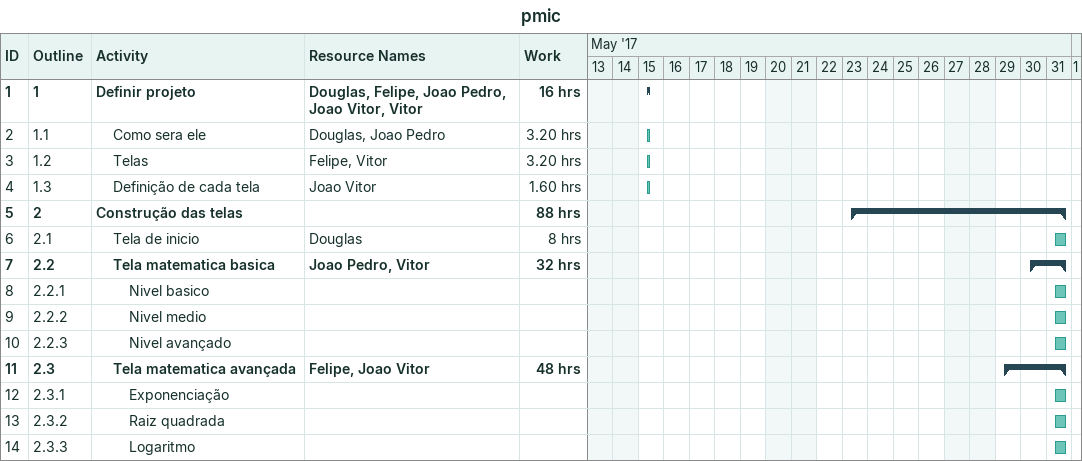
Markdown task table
pmic

| ID | WBS | Task | Start | Finish | Resources | Work (h) |
|---|---|---|---|---|---|---|
| 1 | 1 | **Definir projeto** | 2017-05-15 | 2017-05-15 | Douglas, Felipe, Joao Pedro, Joao Vitor, Vitor | 16 |
| 2 | 1.1 | Como sera ele | 2017-05-15 | 2017-05-15 | Douglas, Joao Pedro | 3.20 |
| 3 | 1.2 | Telas | 2017-05-15 | 2017-05-15 | Felipe, Vitor | 3.20 |
| 4 | 1.3 | Definição de cada tela | 2017-05-15 | 2017-05-15 | Joao Vitor | 1.60 |
| 5 | 2 | **Construção das telas** | 2017-05-23 | 2017-05-31 |  | 88 |
| 6 | 2.1 | Tela de inicio | 2017-05-31 | 2017-05-31 | Douglas | 8 |
| 7 | 2.2 | **Tela matematica basica** | 2017-05-30 | 2017-05-31 | Joao Pedro, Vitor | 32 |
| 8 | 2.2.1 | Nivel basico | 2017-05-31 | 2017-05-31 |  |  |
| 9 | 2.2.2 | Nivel medio | 2017-05-31 | 2017-05-31 |  |  |
| 10 | 2.2.3 | Nivel avançado | 2017-05-31 | 2017-05-31 |  |  |
| 11 | 2.3 | **Tela matematica avançada** | 2017-05-29 | 2017-05-31 | Felipe, Joao Vitor | 48 |
| 12 | 2.3.1 | Exponenciação | 2017-05-31 | 2017-05-31 |  |  |
| 13 | 2.3.2 | Raiz quadrada | 2017-05-31 | 2017-05-31 |  |  |
| 14 | 2.3.3 | Logaritmo | 2017-05-31 | 2017-05-31 |  |  |
